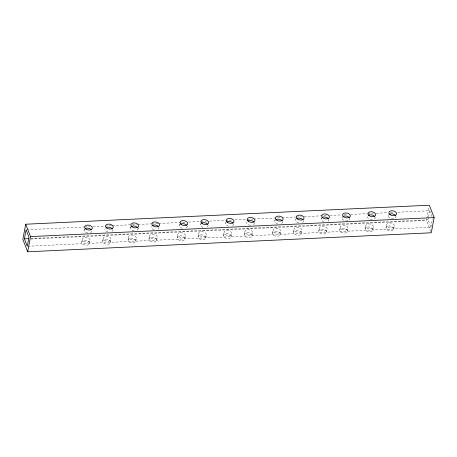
<?xml version="1.0" encoding="UTF-8"?>
<svg xmlns="http://www.w3.org/2000/svg" width="457" height="457" viewBox="0 0 457 457"><rect width="100%" height="100%" fill="white"/><g stroke="black" fill="none" stroke-linecap="round" stroke-linejoin="round"><path stroke-width="0.34" stroke-dasharray="2.29 1.71" d="M81.763 242.29L82.334 239.251M84.042 230.134L84.265 228.917M89.526 243.227L90.098 240.188M102.676 241.302L103.242 238.263M110.44 242.244L111.005 239.205M128.046 240.108L128.617 237.069M130.325 227.957L130.548 226.741M135.809 241.045L136.38 238.011M138.083 228.894L138.311 227.677M148.959 239.125L149.525 236.086M156.717 240.062L157.288 237.023M177.15 237.794L177.716 234.755M179.424 225.644L179.652 224.427M184.914 238.737L185.479 235.698M198.058 236.812L198.629 233.773M200.332 224.655L200.56 223.439M205.821 237.749L206.393 234.709M223.433 235.618L223.999 232.579M225.707 223.462L225.935 222.245M231.196 236.555L231.762 233.516M244.341 234.63L244.912 231.59M252.104 235.572L252.675 232.533M272.532 233.304L273.103 230.265M274.811 221.148L275.034 219.931M280.295 234.241L280.866 231.202M293.445 232.316L294.011 229.277M295.719 220.165L295.947 218.949M301.203 233.259L301.774 230.219M318.815 231.122L319.386 228.083M321.088 218.972L321.317 217.755M326.578 232.065L327.149 229.026M339.728 230.139L340.294 227.1M342.002 217.983L342.23 216.767M347.486 231.076L348.057 228.037M365.097 228.946L365.669 225.907M372.861 229.882L373.432 226.843M386.011 227.957L386.576 224.918M388.284 215.807L388.513 214.59M393.768 228.894L394.34 225.861M430.797 231.476L426.472 220.405L426.729 219.023M426.861 218.332L429.054 206.593M28.003 246.243L430.911 227.266L428.009 219.84L428.403 217.738M428.535 217.035L429.711 210.723L396.91 212.271M430.911 227.266L432.482 218.852M26.803 229.7L83.854 227.015M84.568 226.98L89.561 226.746M93.125 226.581L104.533 226.044M105.247 226.009L111.662 225.707M112.376 225.672L137.34 224.496M138.048 224.461L150.884 223.856M151.598 223.821L158.019 223.524M158.733 223.49L185.828 222.211M188.684 222.079L200.092 221.542M200.806 221.508L206.507 221.239M209.363 221.102L232.179 220.028M235.035 219.897L246.443 219.354M247.157 219.326L252.864 219.057M253.572 219.023L281.386 217.709M282.1 217.675L295.65 217.041M296.359 217.006L301.352 216.772M304.208 216.635L327.023 215.561M329.88 215.424L341.288 214.887M344.138 214.756L347.703 214.584M350.559 214.453L366.96 213.682M367.674 213.648L373.375 213.379M376.231 213.242L387.639 212.705M390.489 212.574L394.06 212.402M30.802 238.548L428.009 219.84M30.648 239.045L426.472 220.405M429.711 210.723L432.133 216.909M91.8 231.076A3.924 2.416 10.6 0 1 88.886 233.081M87.881 233.041A3.924 2.416 10.6 0 1 84.579 228.98M395.922 216.098A3.924 2.416 10.6 0 1 391.62 218.629A3.924 2.416 10.6 0 1 388.821 214.647M303.357 220.457A3.924 2.416 10.6 0 1 302.317 222.69M298.558 222.867A3.924 2.416 10.6 0 1 295.862 219.549M207.975 224.947A3.924 2.416 10.6 0 1 206.124 227.472M203.171 227.358A3.924 2.416 10.6 0 1 200.474 224.044M254.258 222.77A3.924 2.416 10.6 0 1 253.212 224.998M250.459 225.381A3.924 2.416 10.6 0 1 246.757 221.862M233.344 223.753A3.924 2.416 10.6 0 1 232.305 225.987M228.546 226.164A3.924 2.416 10.6 0 1 226.244 222.308M328.732 219.263A3.924 2.416 10.6 0 1 327.692 221.491M323.933 221.668A3.924 2.416 10.6 0 1 321.631 217.812M282.449 221.439A3.924 2.416 10.6 0 1 280.598 223.964M277.65 223.85A3.924 2.416 10.6 0 1 275.348 219.994M187.062 225.935A3.924 2.416 10.6 0 1 185.211 228.454M182.263 228.346A3.924 2.416 10.6 0 1 179.961 224.484M375.014 217.081A3.924 2.416 10.6 0 1 373.975 219.314M372.221 219.731A3.924 2.416 10.6 0 1 367.514 216.172M137.963 228.249A3.924 2.416 10.6 0 1 136.112 230.768M134.164 230.859A3.924 2.416 10.6 0 1 130.862 226.798M349.639 218.275A3.924 2.416 10.6 0 1 348.6 220.508M347.788 220.8A3.924 2.416 10.6 0 1 343.11 219.846A3.924 2.416 10.6 0 1 342.539 216.829M112.588 229.443A3.924 2.416 10.6 0 1 110.737 231.962M107.789 231.853A3.924 2.416 10.6 0 1 105.093 228.534M158.87 227.26A3.924 2.416 10.6 0 1 157.019 229.785M154.072 229.671A3.924 2.416 10.6 0 1 151.376 226.358M129.725 238.931A3.924 2.416 10.6 0 0 136.237 238.623A3.924 2.416 10.6 0 0 131.53 235.064A3.924 2.416 10.6 0 0 129.725 238.931M129.16 241.97A3.924 2.416 10.6 0 0 135.666 241.662A3.924 2.416 10.6 0 0 130.965 238.103A3.924 2.416 10.6 0 0 129.16 241.97M83.442 241.107A3.924 2.416 10.6 0 0 89.955 240.805A3.924 2.416 10.6 0 0 85.248 237.246A3.924 2.416 10.6 0 0 83.442 241.107M82.877 244.147A3.924 2.416 10.6 0 0 89.383 243.844A3.924 2.416 10.6 0 0 84.682 240.285A3.924 2.416 10.6 0 0 82.877 244.147M104.35 240.125A3.924 2.416 10.6 0 0 110.862 239.816A3.924 2.416 10.6 0 0 106.155 236.258A3.924 2.416 10.6 0 0 104.35 240.125M103.785 243.164A3.924 2.416 10.6 0 0 110.297 242.856A3.924 2.416 10.6 0 0 105.59 239.297A3.924 2.416 10.6 0 0 103.785 243.164M150.633 237.943A3.924 2.416 10.6 0 0 157.145 237.64A3.924 2.416 10.6 0 0 152.438 234.081A3.924 2.416 10.6 0 0 150.633 237.943M150.067 240.982A3.924 2.416 10.6 0 0 156.58 240.679A3.924 2.416 10.6 0 0 151.873 237.12A3.924 2.416 10.6 0 0 150.067 240.982M295.119 231.139A3.924 2.416 10.6 0 0 301.631 230.831A3.924 2.416 10.6 0 0 296.924 227.272A3.924 2.416 10.6 0 0 295.119 231.139M387.685 226.781A3.924 2.416 10.6 0 0 394.197 226.472A3.924 2.416 10.6 0 0 389.49 222.913A3.924 2.416 10.6 0 0 387.685 226.781M387.119 229.82A3.924 2.416 10.6 0 0 393.631 229.511A3.924 2.416 10.6 0 0 388.924 225.952A3.924 2.416 10.6 0 0 387.119 229.82M294.554 234.178A3.924 2.416 10.6 0 0 301.066 233.87A3.924 2.416 10.6 0 0 296.359 230.311A3.924 2.416 10.6 0 0 294.554 234.178M246.02 233.453A3.924 2.416 10.6 0 0 252.532 233.144A3.924 2.416 10.6 0 0 247.825 229.585A3.924 2.416 10.6 0 0 246.02 233.453M245.449 236.492A3.924 2.416 10.6 0 0 251.961 236.183A3.924 2.416 10.6 0 0 247.254 232.624A3.924 2.416 10.6 0 0 245.449 236.492M225.112 234.435A3.924 2.416 10.6 0 0 231.619 234.133A3.924 2.416 10.6 0 0 226.918 230.574A3.924 2.416 10.6 0 0 225.112 234.435M224.541 237.474A3.924 2.416 10.6 0 0 231.053 237.172A3.924 2.416 10.6 0 0 226.346 233.613A3.924 2.416 10.6 0 0 224.541 237.474M199.738 235.635A3.924 2.416 10.6 0 0 206.25 235.326A3.924 2.416 10.6 0 0 201.543 231.768A3.924 2.416 10.6 0 0 199.738 235.635M199.166 238.668A3.924 2.416 10.6 0 0 205.679 238.365A3.924 2.416 10.6 0 0 200.971 234.807A3.924 2.416 10.6 0 0 199.166 238.668M273.646 235.161A3.924 2.416 10.6 0 0 280.152 234.858A3.924 2.416 10.6 0 0 275.445 231.299A3.924 2.416 10.6 0 0 273.646 235.161M274.211 232.127A3.924 2.416 10.6 0 0 280.724 231.819A3.924 2.416 10.6 0 0 276.017 228.26A3.924 2.416 10.6 0 0 274.211 232.127M178.83 236.617A3.924 2.416 10.6 0 0 185.336 236.309A3.924 2.416 10.6 0 0 180.635 232.75A3.924 2.416 10.6 0 0 178.83 236.617M178.259 239.657A3.924 2.416 10.6 0 0 184.771 239.348A3.924 2.416 10.6 0 0 180.064 235.789A3.924 2.416 10.6 0 0 178.259 239.657M320.494 229.945A3.924 2.416 10.6 0 0 327.006 229.637A3.924 2.416 10.6 0 0 322.299 226.078A3.924 2.416 10.6 0 0 320.494 229.945M319.929 232.984A3.924 2.416 10.6 0 0 326.435 232.676A3.924 2.416 10.6 0 0 321.728 229.117A3.924 2.416 10.6 0 0 319.929 232.984M366.777 227.763A3.924 2.416 10.6 0 0 373.289 227.46A3.924 2.416 10.6 0 0 368.582 223.901A3.924 2.416 10.6 0 0 366.777 227.763M366.211 230.802A3.924 2.416 10.6 0 0 372.718 230.494A3.924 2.416 10.6 0 0 368.011 226.935A3.924 2.416 10.6 0 0 366.211 230.802M341.402 228.957A3.924 2.416 10.6 0 0 347.914 228.654A3.924 2.416 10.6 0 0 343.207 225.095A3.924 2.416 10.6 0 0 341.402 228.957M340.836 231.996A3.924 2.416 10.6 0 0 347.349 231.693A3.924 2.416 10.6 0 0 342.641 228.134A3.924 2.416 10.6 0 0 340.836 231.996"/><path stroke-width="0.69" d="M25.695 224.221L22.85 239.417L27.683 251.79L431.305 232.779L434.15 217.583L429.317 205.21L25.695 224.221L30.528 236.595L27.683 251.79M24.387 238.851L26.089 229.734L28.991 237.16L27.289 246.277L24.387 238.851L28.665 238.651M30.528 236.595L434.15 217.583M131.485 226.369A3.924 2.416 10.6 0 1 137.586 227.615M152.398 225.387A3.924 2.416 10.6 0 1 158.493 226.626M296.884 218.577A3.924 2.416 10.6 0 1 302.98 219.823M389.45 214.219A3.924 2.416 10.6 0 1 395.545 215.464M275.971 219.566A3.924 2.416 10.6 0 1 282.072 220.805M322.254 217.383A3.924 2.416 10.6 0 1 328.354 218.629M201.497 223.073A3.924 2.416 10.6 0 1 207.598 224.313M180.589 224.056A3.924 2.416 10.6 0 1 186.685 225.301M226.872 221.879A3.924 2.416 10.6 0 1 232.967 223.119M368.536 215.201A3.924 2.416 10.6 0 1 374.637 216.447M247.78 220.891A3.924 2.416 10.6 0 1 253.881 222.136M85.202 228.551A3.924 2.416 10.6 0 1 91.303 229.791M106.115 227.563A3.924 2.416 10.6 0 1 112.211 228.808M343.167 216.401A3.924 2.416 10.6 0 1 349.262 217.641M131.999 226.775A3.924 2.416 10.6 0 0 138.511 226.472A3.924 2.416 10.6 0 0 133.804 222.913A3.924 2.416 10.6 0 0 131.999 226.775M85.716 228.957A3.924 2.416 10.6 0 0 92.228 228.649A3.924 2.416 10.6 0 0 87.521 225.09A3.924 2.416 10.6 0 0 85.716 228.957M152.912 225.792A3.924 2.416 10.6 0 0 159.419 225.484A3.924 2.416 10.6 0 0 154.712 221.925A3.924 2.416 10.6 0 0 152.912 225.792M389.964 214.624A3.924 2.416 10.6 0 0 396.47 214.322A3.924 2.416 10.6 0 0 391.763 210.763A3.924 2.416 10.6 0 0 389.964 214.624M297.398 218.983A3.924 2.416 10.6 0 0 303.905 218.68A3.924 2.416 10.6 0 0 299.198 215.121A3.924 2.416 10.6 0 0 297.398 218.983M202.011 223.479A3.924 2.416 10.6 0 0 208.523 223.17A3.924 2.416 10.6 0 0 203.816 219.611A3.924 2.416 10.6 0 0 202.011 223.479M248.294 221.297A3.924 2.416 10.6 0 0 254.806 220.994A3.924 2.416 10.6 0 0 250.099 217.435A3.924 2.416 10.6 0 0 248.294 221.297M227.386 222.285A3.924 2.416 10.6 0 0 233.893 221.976A3.924 2.416 10.6 0 0 229.191 218.417A3.924 2.416 10.6 0 0 227.386 222.285M322.768 217.789A3.924 2.416 10.6 0 0 329.28 217.486A3.924 2.416 10.6 0 0 324.573 213.927A3.924 2.416 10.6 0 0 322.768 217.789M276.485 219.971A3.924 2.416 10.6 0 0 282.997 219.663A3.924 2.416 10.6 0 0 278.29 216.104A3.924 2.416 10.6 0 0 276.485 219.971M181.103 224.461A3.924 2.416 10.6 0 0 187.616 224.159A3.924 2.416 10.6 0 0 182.909 220.6A3.924 2.416 10.6 0 0 181.103 224.461M369.05 215.613A3.924 2.416 10.6 0 0 375.563 215.304A3.924 2.416 10.6 0 0 370.856 211.745A3.924 2.416 10.6 0 0 369.05 215.613M343.681 216.807A3.924 2.416 10.6 0 0 350.188 216.498A3.924 2.416 10.6 0 0 345.481 212.939A3.924 2.416 10.6 0 0 343.681 216.807M106.63 227.969A3.924 2.416 10.6 0 0 113.136 227.666A3.924 2.416 10.6 0 0 108.435 224.107A3.924 2.416 10.6 0 0 106.63 227.969"/></g></svg>
